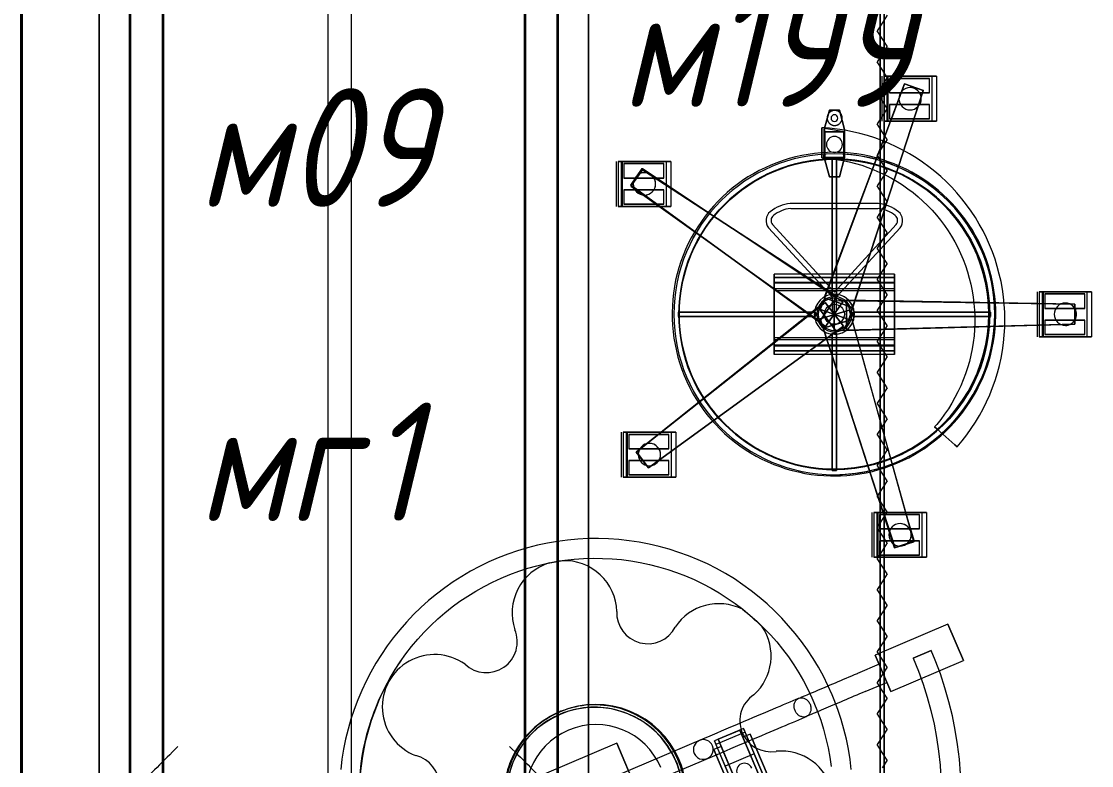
# Model space of a CAD drawing. Header units: millimetres. Extents: x -32954 to 151739, y -65671 to 56243.
# Drawn here: x -12325 to -10969, y -49902 to -48959 of the extents above; entities that cross this region are included whole.
import ezdxf

# ---------------------------------------------------------------- set-up
doc = ezdxf.new("R2010")
doc.units = ezdxf.units.MM
for name, color, linetype, lineweight in [('I-FURN', 7, 'Continuous', 9), ('I-FURN-IDEN', 7, 'Continuous', 9), ('M-EQPM', 7, 'Continuous', 9), ('M-EQPM-IDEN', 7, 'Continuous', 9), ('Стены разрез', 7, 'Continuous', 40)]:
    doc.layers.add(name, color=color, linetype=linetype, lineweight=lineweight)
doc.styles.add('GOST Common_I', font='GOST_Common Italic.ttf', dxfattribs={"width": 0.9, "height": 150})

# ---------------------------------------------------------------- blocks, each defined once
blk = doc.blocks.new('213_Светильник медицинский передвижной - Светильник медицинский передвижной Mindray-8000991-О_ТХ_01')
at = {"layer": 'M-EQPM'}
for p, q in [((-200.4, 45.4), (-200.4, 95.4)), ((-195.4, -4.6), (-195.4, 95.4)), ((-195.4, 95.4), (-195.4, -4.6)), ((-205.4, 5.4), (-205.4, 85.4)), ((-205.4, 85.4), (-205.4, 5.4)), ((-200.4, 90.4), (-200.4, 45.4)), ((-195.4, 5.4), (-195.4, 85.4)), ((-195.4, 85.4), (-195.4, 5.4)), ((-165.4, -4.6), (-165.4, 94.1)), ((-165.4, 94.1), (-165.4, -4.6)), ((-165.4, 5.4), (-165.4, 85.4)), ((-165.4, 85.4), (-165.4, 5.4)), ((-155.4, 5.4), (-155.4, 85.4)), ((-155.4, 85.4), (-155.4, 5.4)), ((-200.4, 30.4), (-200.4, 60.4)), ((-200.4, 60.4), (-200.4, 30.4)), ((-200.4, 45.4), (-200.4, 0.4)), ((-200.4, -4.6), (-200.4, 45.4)), ((-160.4, 45.4), (-160.4, -4.6)), ((-160.4, 0.4), (-160.4, 45.4)), ((-45.4, -50), (-45.4, 50)), ((-45.4, 50), (-45.4, -50)), ((-200.4, 30.4), (-160.4, 30.4)), ((-390.4, 25), (-490.4, 25)), ((-490.4, -25), (-490.4, 25)), ((-490.4, 25), (-490.4, -25)), ((-390.4, -25), (-390.4, 25)), ((-390.4, 25), (-390.4, -25)), ((-360.4, 12.5), (-390.4, 12.5)), ((-390.4, 0), (-390.4, 0)), ((-390.4, 0), (-390.4, 0)), ((-205.4, 5.4), (-195.4, 5.4)), ((-200.4, 0.4), (-200.4, -4.6)), ((-200.4, 0.4), (-160.4, 0.4)), ((-165.4, 5.4), (-155.4, 5.4)), ((-160.4, -4.6), (-160.4, 0.4)), ((4.6, 12.5), (-150.4, 12.5)), ((-457.9, -2.6), (-432.9, -2.5)), ((-432.9, -2.5), (-457.9, -2.6)), ((-390.4, -12.5), (-360.4, -12.5)), ((-200.4, -4.6), (-160.4, -4.6)), ((-200.4, -4.6), (-160.4, -4.6)), ((-195.4, -4.6), (-165.4, -4.6)), ((-165.4, -4.6), (-195.4, -4.6)), ((-150.4, -12.5), (4.6, -12.5)), ((-490.4, -25), (-390.4, -25)), ((-45.4, -50), (54.6, -50))]:
    blk.add_line(p, q, dxfattribs=at)
at = {"layer": 'M-EQPM', "flags": 128}
for points in [[(-431, 155.5), (-436.9, 137.9), (-442, 120.1), (-446.5, 102.2), (-450.2, 84.1), (-453.2, 65.8), (-455.5, 47.5), (-457, 29), (-457.8, 10.5), (-457.9, -2.6)], [(-432.9, -2.5), (-432.7, 15), (-431.7, 32.5), (-430.1, 49.9), (-427.7, 67.3), (-424.7, 84.5), (-421, 101.6), (-416.6, 118.5), (-411.5, 135.3), (-405.7, 151.8)], [(-305.8, 96.5), (-309.4, 84.1), (-312.5, 71.4), (-315.1, 58.7), (-317.2, 45.9), (-318.7, 33), (-319.8, 20), (-320.3, 7), (-320.4, 0)], [(-295.4, 0), (-295.2, 12), (-294.5, 24), (-293.3, 35.9), (-291.6, 47.8), (-289.4, 59.6), (-286.8, 71.3), (-283.7, 82.9)], [(-108.1, 10.4), (-108.5, 5.8), (-108.6, 1.2), (-108.6, -3.4), (-108.3, -8), (-107.9, -12.5), (-107.3, -17.1), (-106.6, -21.6), (-105.6, -26.1), (-104.5, -30.6), (-103.2, -35), (-101.7, -39.3), (-100, -43.6), (-98.2, -47.9), (-96.2, -52), (-94, -56.1), (-91.7, -60), (-89.2, -63.9), (-86.6, -67.7), (-83.8, -71.3), (-80.9, -74.9), (-77.8, -78.3), (-74.6, -81.6), (-71.3, -84.8), (-67.8, -87.8), (-64.3, -90.7), (-60.6, -93.5), (-56.8, -96.1), (-52.9, -98.5), (-48.9, -100.8), (-44.8, -103), (-40.7, -104.9), (-36.4, -106.7), (-32.1, -108.4), (-27.8, -109.8), (-23.4, -111.1), (-18.9, -112.2), (-14.4, -113.1), (-9.8, -113.8), (-5.3, -114.4), (-0.7, -114.8), (3.9, -115), (6.4, -115)], [(6.4, -115), (11, -114.9), (15.6, -114.6), (20.1, -114.2), (24.7, -113.5), (29.2, -112.7), (33.7, -111.7), (38.2, -110.5), (42.6, -109.2), (46.9, -107.6), (51.2, -105.9), (55.4, -104), (59.5, -102), (63.5, -99.8), (67.5, -97.4), (71.3, -94.9), (75.1, -92.2), (78.7, -89.4), (82.2, -86.5), (85.6, -83.4), (88.9, -80.1), (92, -76.8)], [(-360.4, 12.5), (-356.6, 12.5), (-352.8, 12.5), (-348.9, 12.5), (-345.1, 12.5), (-341.4, 12.5), (-337.6, 12.5), (-333.9, 12.5), (-330.2, 12.5), (-326.6, 12.5), (-323, 12.5), (-319.5, 12.5), (-316.1, 12.5), (-312.7, 12.5), (-309.4, 12.5), (-306.2, 12.5), (-303.1, 12.5), (-300.1, 12.5), (-297.1, 12.5), (-294.3, 12.5), (-291.6, 12.5), (-288.9, 12.5), (-286.4, 12.5), (-284, 12.5), (-281.8, 12.5), (-279.6, 12.5), (-279.6, 12.5)], [(-320.4, 0), (-320.2, -13), (-319.4, -26), (-318.1, -38.9), (-316.3, -51.8), (-313.9, -64.6), (-311.1, -77.3), (-307.8, -89.8), (-303.9, -102.2), (-299.6, -114.5), (-294.8, -126.6), (-289.5, -138.4), (-283.7, -150.1), (-277.5, -161.5), (-270.8, -172.6), (-263.7, -183.5), (-256.1, -194.1), (-248.1, -204.4), (-239.8, -214.3), (-231, -223.9), (-221.9, -233.1), (-212.3, -242), (-202.5, -250.5), (-192.3, -258.6), (-181.8, -266.2), (-171, -273.5), (-159.9, -280.3), (-148.6, -286.6), (-137, -292.5), (-125.2, -298), (-113.2, -302.9), (-101, -307.4), (-88.6, -311.4), (-76.1, -314.8), (-63.4, -317.8), (-50.7, -320.3), (-37.8, -322.2), (-24.9, -323.7), (-11.9, -324.6), (1.1, -325), (14.1, -324.9), (27.1, -324.2), (40, -323.1), (52.9, -321.4), (65.7, -319.2), (78.4, -316.5), (91, -313.3), (103.5, -309.6), (115.8, -305.4), (127.9, -300.7), (139.8, -295.5), (151.5, -289.9), (163, -283.8), (174.2, -277.2), (185.2, -270.2), (195.8, -262.8), (206.2, -254.9), (216.2, -246.6), (225.9, -238), (235.3, -228.9), (244.2, -219.5), (252.8, -209.8), (261, -199.7), (268.8, -189.3), (276.1, -178.5), (283.1, -167.5), (289.5, -156.3)], [(264.9, -149.1), (258.8, -159.4), (252.2, -169.4), (245.2, -179.2), (237.8, -188.6), (230.1, -197.8), (222, -206.7), (213.6, -215.2), (204.8, -223.4), (195.7, -231.2), (186.3, -238.7), (176.6, -245.8), (166.7, -252.4), (156.4, -258.7), (146, -264.6), (135.3, -270), (124.4, -275), (113.3, -279.6), (102, -283.7), (90.6, -287.4), (79, -290.6), (67.3, -293.4), (55.6, -295.6), (43.7, -297.4), (31.8, -298.8), (19.8, -299.6), (7.8, -300), (-4.2, -299.9), (-16.2, -299.3), (-28.1, -298.2), (-40, -296.7), (-51.8, -294.6), (-63.6, -292.2), (-75.2, -289.2), (-86.7, -285.8), (-98.1, -281.9), (-109.3, -277.6), (-120.3, -272.8), (-131.1, -267.6), (-141.7, -261.9), (-152, -255.9), (-162.1, -249.4), (-172, -242.5), (-181.5, -235.3), (-190.8, -227.7), (-199.7, -219.7), (-208.4, -211.3), (-216.6, -202.6), (-224.6, -193.6), (-232.1, -184.3), (-239.3, -174.7), (-246.1, -164.8), (-252.5, -154.7), (-258.5, -144.2), (-264, -133.6), (-269.2, -122.8), (-273.8, -111.7), (-278.1, -100.5), (-281.9, -89.1), (-285.2, -77.6), (-288.1, -65.9), (-290.5, -54.2), (-292.4, -42.3), (-293.9, -30.4), (-294.9, -18.5), (-295.4, -6.5), (-295.4, 0)], [(-150.4, 12.5), (-156.8, 12.5), (-163.2, 12.5), (-169.5, 12.5), (-175.9, 12.5), (-182.1, 12.5), (-188.4, 12.5), (-194.6, 12.5), (-200.7, 12.5), (-206.7, 12.5), (-212.6, 12.5), (-218.4, 12.5), (-224.2, 12.5), (-229.8, 12.5), (-235.3, 12.5), (-240.6, 12.5), (-245.8, 12.5), (-250.8, 12.5), (-255.7, 12.5), (-260.4, 12.5), (-265, 12.5), (-269.3, 12.5), (-273.5, 12.5), (-277.5, 12.5), (-279.6, 12.5)], [(-279.6, -12.5), (-281.8, -12.5), (-284, -12.5), (-286.4, -12.5), (-288.9, -12.5), (-291.5, -12.5), (-294.3, -12.5), (-297.1, -12.5), (-300, -12.5), (-303.1, -12.5), (-306.2, -12.5), (-309.4, -12.5), (-312.7, -12.5), (-316, -12.5), (-319.5, -12.5), (-323, -12.5), (-326.6, -12.5), (-330.2, -12.5), (-333.8, -12.5), (-337.6, -12.5), (-341.3, -12.5), (-345.1, -12.5), (-348.9, -12.5), (-352.7, -12.5), (-356.5, -12.5), (-360.4, -12.5), (-360.4, -12.5)], [(-279.6, -12.5), (-275.8, -12.5), (-271.7, -12.5), (-267.5, -12.5), (-263, -12.5), (-258.4, -12.5), (-253.6, -12.5), (-248.6, -12.5), (-243.5, -12.5), (-238.3, -12.5), (-232.9, -12.5), (-227.3, -12.5), (-221.7, -12.5), (-215.9, -12.5), (-210, -12.5), (-204.1, -12.5), (-198, -12.5), (-191.9, -12.5), (-185.7, -12.5), (-179.4, -12.5), (-173.1, -12.5), (-166.8, -12.5), (-160.4, -12.5), (-154, -12.5), (-150.4, -12.5)]]:
    blk.add_lwpolyline(points, dxfattribs=at)
at = {"layer": 'M-EQPM'}
for centre, radius, start, end in [((-207.4, 101.4), 66.3, 169.1438, 252.7714), ((-207.4, 101.4), 66.3, 169.1438, 252.7714), ((5.1, 0), 115, 0, 180), ((5.1, 0), 115, 0, 180), ((6.4, 0), 115, 90, 270), ((6.4, 0), 115, 360, 180), ((6.4, 0), 115, 0, 180), ((6.4, 0), 111.8, 90, 180), ((6.4, 0), 115, 270, 90), ((-180.4, 45.5), 10, 180, 360), ((-180.4, 45.5), 10, 180, 360), ((-236.1, -0.1), 39.3, 280.2124, 76.7351), ((-236.1, -0.1), 39.3, 280.2124, 76.7351), ((-143.1, 0), 12.5, 0, 180), ((-143.1, 0), 12.5, 0, 180), ((-143.1, 0), 12.5, 180, 360), ((5.1, 0), 115, 180, 0), ((5.1, 0), 115, 180, 360), ((6.4, 0), 115, 180, 360), ((4.6, 0), 89.3, 180, 360), ((6.4, 0), 111.8, 270, 360), ((5.1, 0), 300, 302.2089, 360), ((3.2, 0), 301, 302.5098, 360), ((5.1, 0), 300, 302.2089, 360), ((3.2, 0), 301, 302.5098, 360), ((-143.1, 0), 12.5, 180, 360), ((6.4, 0), 115, 180, 360), ((6.4, 0), 111.8, 180, 270), ((-207.4, -101.4), 66.3, 109.0918, 190.8562), ((-207.4, -101.4), 66.3, 109.0918, 190.8562), ((218.7, -103.9), 39.3, 77.573, 233.2613), ((218.7, -103.9), 39.3, 77.573, 233.2613), ((5.1, 0), 300, 202.3015, 208.7042), ((5.1, 0), 300, 202.3015, 208.7042), ((149, -182.7), 66.3, 211.4758, 45.6842), ((149, -182.7), 66.3, 211.4758, 45.6842), ((-207.4, -101.4), 66.3, 220.1494, 303.4029), ((-207.4, -101.4), 66.3, 220.1494, 303.4029), ((-146, -187), 39.3, 334.7049, 129.4021), ((-146, -187), 39.3, 334.7049, 129.4021), ((56.6, -233.2), 39.3, 23.8987, 179.6031), ((56.6, -233.2), 39.3, 23.8987, 179.6031), ((-48.8, -227.9), 66.3, 158.6686, 249.3593), ((-48.8, -227.9), 66.3, 158.6686, 249.3593), ((-48.8, -227.9), 66.3, 264.0293, 355.6162), ((-48.8, -227.9), 66.3, 264.0293, 355.6162), ((5.1, 0), 300, 255.0785, 258.3101), ((5.1, 0), 300, 255.0785, 258.3101)]:
    blk.add_arc(centre, radius, start, end, dxfattribs=at)
for points in [[(6.4, 112), (-5.3, 112), (-28.8, 108.3), (-60.5, 92.1), (-85.7, 66.9), (-101.9, 35.2), (-105.6, 11.7), (-105.6, 0)], [(-290, 0), (-290, 1.5), (-289.5, 4.4), (-287.7, 8.2), (-284.9, 11), (-281.4, 12.6), (-277.8, 12.6), (-274.4, 11), (-271.6, 8.2), (-269.7, 4.4), (-269.3, 1.5), (-269.3, 0)], [(-269.3, 0), (-269.3, -1.5), (-269.7, -4.4), (-271.6, -8.2), (-274.4, -11), (-277.8, -12.6), (-281.4, -12.6), (-284.9, -11), (-287.7, -8.2), (-289.5, -4.4), (-290, -1.5), (-290, 0)], [(-105.6, 0), (-105.6, -11.7), (-101.9, -35.2), (-85.7, -66.9), (-60.5, -92.1), (-28.8, -108.3), (-5.3, -112), (6.4, -112)], [(6.4, -112), (18.1, -112), (41.6, -108.3), (73.3, -92.1), (98.5, -66.9), (114.7, -35.2), (118.4, -11.7), (118.4, 0)]]:
    blk.add_open_spline(points, degree=3, dxfattribs=at)
blk = doc.blocks.new('М09_Кушетка_медицинская_смотровая - М09_Кушетка_медицинская_смотровая Мед-8000975-О_ТХ_01')
at = {"layer": 'I-FURN'}
for p, q in [((0, 310), (-1310, 310)), ((-1310, 310), (0, 310)), ((525, 271.7), (-1245, 271.7)), ((-1216.8, 271.7), (496.8, 271.7)), ((-1150, 270), (430, 270)), ((-1150, 270), (430, 270)), ((-1245, 228.5), (525, 228.5)), ((-1242.8, 228.5), (522.8, 228.5)), ((-1150, 230), (430, 230)), ((-1150, 230), (430, 230)), ((430, 10), (-1150, 10)), ((-1150, -20), (430, -20)), ((525, -228.5), (-1245, -228.5)), ((-1244.6, -230), (430, -230)), ((-1242.8, -228.5), (522.8, -228.5)), ((-1242.8, -230), (430, -230)), ((-1150, -270), (430, -270)), ((-1150, -270), (430, -270)), ((-1150, -271.7), (525, -271.7)), ((-1150, -271.7), (496.8, -271.7)), ((-1310, -310), (0, -310)), ((0, -310), (-1310, -310))]:
    blk.add_line(p, q, dxfattribs=at)
for points in [[(-100, 210), (-90.5, 219.5), (-72.8, 237.2), (-50.3, 259.7), (-32, 278), (-17.7, 292.3), (-7.5, 302.5), (-1.4, 308.6), (0, 310), (0, 310)], [(-100, -210), (-90.5, -219.5), (-72.8, -237.2), (-50.3, -259.7), (-32, -278), (-17.7, -292.3), (-7.5, -302.5), (-1.4, -308.6), (0, -310), (0, -310)]]:
    blk.add_open_spline(points, degree=3, dxfattribs=at)
blk = doc.blocks.new('М30-М102-М199_Стул пневматический - М199_Стул медицинский-8904325-О_ТХ_01')
at = {"layer": 'I-FURN'}
for p, q in [((-28.4, 259.3), (-28.4, 325.9)), ((-28.4, 325.9), (-28.4, 320.4)), ((-28.4, 325.9), (28.4, 325.9)), ((28.4, 320.4), (28.4, 325.9)), ((28.4, 325.9), (28.4, 259.3)), ((-28.4, 320.4), (-28.4, 264.3)), ((28.4, 320.4), (-28.4, 320.4)), ((-7.5, 317.3), (-25.7, 317.3)), ((-25.7, 266.5), (-25.7, 317.3)), ((-25.7, 317.3), (-25.7, 266.5)), ((-7.5, 266.5), (-7.5, 317.3)), ((-7.5, 317.3), (-7.5, 266.5)), ((25.7, 317.3), (7.5, 317.3)), ((7.5, 266.5), (7.5, 317.3)), ((7.5, 317.3), (7.5, 266.5)), ((25.7, 266.5), (25.7, 317.3)), ((25.7, 317.3), (25.7, 266.5)), ((28.4, 264.3), (28.4, 320.4)), ((-12.8, 304.8), (-17.7, 15.6)), ((-12.8, 304.8), (-17.7, 15.6)), ((-17.6, -0.3), (-12.9, 304.5)), ((-17.6, -0.3), (-12.9, 304.5)), ((-12.9, 304.5), (-13.6, 256.9)), ((12.5, 304.5), (-12.9, 304.5)), ((12.5, 304.5), (-12.9, 304.5)), ((-12.9, 304.5), (12.5, 304.5)), ((-12.8, 304.8), (12.6, 304.8)), ((12.6, 304.8), (-12.8, 304.8)), ((13.8, 256.9), (12.5, 304.5)), ((20.5, -0.2), (12.5, 304.5)), ((12.5, 304.5), (20.5, -0.2)), ((12.6, 304.8), (20.4, 15.6)), ((20.4, 15.6), (12.6, 304.8)), ((-28.4, 264.3), (-28.4, 259.3)), ((-28.4, 264.3), (28.4, 264.3)), ((-28.4, 263.2), (28.4, 263.2)), ((-28.4, 259.3), (28.4, 259.3)), ((-25.7, 266.5), (-7.5, 266.5)), ((7.5, 266.5), (25.7, 266.5)), ((28.4, 259.3), (28.4, 264.3)), ((-28.4, 256.8), (28.4, 256.8)), ((-2.7, 197.6), (-2.7, 23.8)), ((-2.7, 23.8), (-2.7, 197.6)), ((-2.7, 197.6), (2.7, 197.6)), ((2.7, 197.6), (-2.7, 197.6)), ((2.7, 197.6), (2.7, 23.8)), ((2.7, 23.8), (2.7, 197.6)), ((165.3, 152.8), (145.1, 129.7)), ((145.1, 129.7), (165.3, 152.8)), ((167.8, 155.6), (165.3, 152.8)), ((165.3, 152.8), (167.8, 155.6)), ((-301.5, 62.7), (-301.5, 129.3)), ((-301.5, 129.3), (-301.5, 123.8)), ((-301.5, 129.3), (-244.6, 129.3)), ((-301.5, 123.8), (-301.5, 67.7)), ((-244.6, 123.8), (-301.5, 123.8)), ((-244.6, 123.8), (-244.6, 129.3)), ((-244.6, 129.3), (-244.6, 62.7)), ((-244.6, 67.7), (-244.6, 123.8)), ((145.1, 129.7), (142.7, 126.9)), ((142.7, 126.9), (145.1, 129.7)), ((-280.5, 120.7), (-298.7, 120.7)), ((-298.7, 69.9), (-298.7, 120.7)), ((-298.7, 120.7), (-298.7, 69.9)), ((-291.9, 88.8), (-283.6, 112.8)), ((-283.6, 112.8), (-291.9, 88.8)), ((-283.5, 112.7), (-291.9, 88.8)), ((-283.5, 112.7), (-291.9, 88.8)), ((-291.9, 88.8), (-283.5, 112.7)), ((-8.4, 23.2), (-283.6, 112.8)), ((-8.4, 23.2), (-283.6, 112.8)), ((-244.6, 100.1), (-283.5, 112.7)), ((6.5, 18.5), (-283.5, 112.7)), ((-283.5, 112.7), (6.5, 18.5)), ((-280.5, 69.9), (-280.5, 120.7)), ((-280.5, 120.7), (-280.5, 69.9)), ((-247.4, 120.7), (-265.6, 120.7)), ((-265.6, 69.9), (-265.6, 120.7)), ((-265.6, 120.7), (-265.6, 69.9)), ((-247.4, 69.9), (-247.4, 120.7)), ((-247.4, 120.7), (-247.4, 69.9)), ((251, 50), (251, 116.6)), ((251, 116.6), (251, 111.1)), ((251, 116.6), (307.8, 116.6)), ((251, 111.1), (251, 55)), ((307.8, 111.1), (251, 111.1)), ((307.8, 111.1), (307.8, 116.6)), ((307.8, 116.6), (307.8, 50)), ((307.8, 55), (307.8, 111.1)), ((-5.2, 18.6), (288.4, 100.6)), ((-5.2, 18.6), (288.4, 100.6)), ((288.2, 100.7), (6.7, 22.5)), ((288.2, 100.7), (6.7, 22.5)), ((251, 90.1), (287.5, 101.1)), ((271.9, 107.9), (253.7, 107.9)), ((253.7, 57.1), (253.7, 107.9)), ((253.7, 107.9), (253.7, 57.1)), ((271.9, 57.1), (271.9, 107.9)), ((271.9, 107.9), (271.9, 57.1)), ((305.1, 107.9), (286.9, 107.9)), ((286.9, 57.1), (286.9, 107.9)), ((286.9, 107.9), (286.9, 57.1)), ((287.5, 101.1), (295.3, 76.9)), ((288.2, 100.7), (295.4, 76.4)), ((295.4, 76.4), (288.2, 100.7)), ((295.7, 76.3), (288.4, 100.6)), ((288.4, 100.6), (295.7, 76.3)), ((305.1, 57.1), (305.1, 107.9)), ((305.1, 107.9), (305.1, 57.1)), ((-291.9, 88.8), (-244.3, 71.1)), ((-20.8, -12.8), (-291.9, 88.8)), ((-291.9, 88.8), (-20.8, -12.8)), ((-6.1, -17.4), (-291.9, 88.8)), ((-6.1, -17.4), (-291.9, 88.8)), ((-22, 2.9), (-109.6, 83.3)), ((-298.7, 69.9), (-280.5, 69.9)), ((-265.6, 69.9), (-247.4, 69.9)), ((-113.8, 78.5), (-28.2, 0)), ((-46.4, 76.2), (-50.8, 76.2)), ((-50.8, 76.2), (-39.3, 76.2)), ((-50.8, 76.2), (-50.8, -76.2)), ((-50.8, 76.2), (-50.8, -76.2)), ((-46.4, 76.2), (-46.4, -76.2)), ((-32.3, 76.2), (-46.4, 76.2)), ((-46.4, -76.2), (-46.4, 76.2)), ((-40.1, 76.2), (-40.1, -76.2)), ((-39.3, 76.2), (-29.8, 76.2)), ((-39.3, 76.2), (-39.3, -76.2)), ((0, 76.2), (-32.3, 76.2)), ((-32.3, 76.2), (-32.3, -76.2)), ((-29.8, 76.2), (0, 76.2)), ((-29.8, 76.2), (-29.8, -76.2)), ((0, 76.2), (29.8, 76.2)), ((32.3, 76.2), (0, 76.2)), ((5.8, -17.9), (295.7, 76.3)), ((295.7, 76.3), (5.8, -17.9)), ((295.4, 76.4), (17.6, -14)), ((17.6, -14), (295.4, 76.4)), ((29.8, 76.2), (39.3, 76.2)), ((29.8, 76.2), (29.8, -76.2)), ((46.4, 76.2), (32.3, 76.2)), ((32.3, 76.2), (32.3, -76.2)), ((39.3, 76.2), (50.8, 76.2)), ((39.3, 76.2), (39.3, -76.2)), ((40.1, -76.2), (40.1, 76.2)), ((46.4, -76.2), (46.4, 76.2)), ((50.8, 76.2), (46.4, 76.2)), ((46.4, 76.2), (46.4, -76.2)), ((50.8, 76.2), (50.8, -76.2)), ((50.8, 76.2), (50.8, -76.2)), ((295.3, 76.9), (251, 62.5)), ((-301.5, 67.7), (-301.5, 62.7)), ((-301.5, 67.7), (-244.6, 67.7)), ((-301.5, 66.6), (-244.6, 66.6)), ((-301.5, 62.7), (-244.6, 62.7)), ((-301.5, 60.2), (-244.6, 60.2)), ((-244.6, 62.7), (-244.6, 67.7)), ((-140.4, 55.7), (-140.4, 0)), ((-134.1, 0), (-134.1, 55.3)), ((251, 55), (251, 50)), ((251, 55), (307.8, 55)), ((253.7, 57.1), (271.9, 57.1)), ((286.9, 57.1), (305.1, 57.1)), ((307.8, 50), (307.8, 55)), ((251, 53.9), (307.8, 53.9)), ((251, 50), (307.8, 50)), ((251, 47.5), (307.8, 47.5)), ((-8.4, 23.2), (-20.8, -12.8)), ((-20.8, -12.8), (-8.4, 23.2)), ((20.4, 15.6), (-17.7, 15.6)), ((-17.7, 15.6), (20.4, 15.6)), ((-6.1, -17.4), (6.5, 18.5)), ((6.5, 18.5), (-6.1, -17.4)), ((-5.2, 18.6), (5.8, -17.9)), ((5.8, -17.9), (-5.2, 18.6)), ((2.7, 23.8), (-2.7, 23.8)), ((2.7, 23.8), (-2.7, 23.8)), ((17.6, -14), (6.7, 22.5)), ((6.7, 22.5), (17.6, -14)), ((-233.9, 12.9), (-258.5, 6.4)), ((-258.5, 6.4), (-233.9, 12.9)), ((-258.5, 6.4), (-258.5, 0)), ((-258.5, 0), (-258.5, 6.4)), ((-258.5, 0), (-258.5, -6.3)), ((-258.5, -6.3), (-258.5, 0)), ((-235.6, -12.5), (-231.6, 12.6)), ((-198.8, 12.9), (-233.9, 12.9)), ((-233.9, 12.9), (-198.8, 12.9)), ((-198.4, 12), (-231.1, 12)), ((-231.1, 12), (-231.1, -12.2)), ((-231.1, -12.2), (-231.1, 12)), ((-231.1, 12), (-198.4, 12)), ((-174.3, 6.4), (-198.8, 12.9)), ((-198.8, 12.9), (-174.3, 6.4)), ((-198.4, -12.2), (-198.4, 12)), ((-198.4, 12), (-198.4, -12.2)), ((-194.8, 11.9), (-197.8, -12.7)), ((-197.7, 2.9), (-23.9, 2.9)), ((-23.9, 2.9), (-197.7, 2.9)), ((-197.7, -2.6), (-197.7, 2.9)), ((-197.7, 2.9), (-197.7, -2.6)), ((-184.5, -243.2), (-15.8, 10.7)), ((-184.5, -243.2), (-15.8, 10.7)), ((-183.1, -243.2), (-22.7, 3.2)), ((-22.7, 3.2), (-183.1, -243.2)), ((-174.3, 0), (-174.3, 6.4)), ((-174.3, 6.4), (-174.3, 0)), ((-174.3, -6.3), (-174.3, 0)), ((-174.3, 0), (-174.3, -6.3)), ((-140.4, 0), (-140.4, -55.7)), ((-134.1, -55.3), (-134.1, 0)), ((-23.9, 2.9), (-23.9, -2.6)), ((-23.9, 2.9), (-23.9, -2.6)), ((-22.7, 3.2), (8.7, -18.4)), ((8.7, -18.4), (-22.7, 3.2)), ((-3.7, 2.9), (-22, 2.9)), ((15.6, -11), (-15.8, 10.7)), ((-15.8, 10.7), (15.6, -11)), ((15.2, 11.4), (-15.1, -11.8)), ((-15.1, -11.8), (15.2, 11.4)), ((-9, -20.4), (21.4, 2.5)), ((21.4, 2.5), (-9, -20.4)), ((-3.7, -2.9), (-3.7, 2.9)), ((194.4, -235.3), (15.2, 11.4)), ((15.2, 11.4), (194.4, -235.3)), ((194.4, -235.3), (21.4, 2.5)), ((194.4, -235.3), (21.4, 2.5)), ((197.7, 2.9), (23.9, 2.9)), ((23.9, 2.9), (197.7, 2.9)), ((23.9, -2.6), (23.9, 2.9)), ((23.9, -2.6), (23.9, 2.9)), ((197.7, -2.6), (197.7, 2.9)), ((197.7, 2.9), (197.7, -2.6)), ((-258.5, -6.3), (-233.9, -12.9)), ((-233.9, -12.9), (-258.5, -6.3)), ((-236.1, -12.3), (-236.1, -15.8)), ((-233.9, -12.9), (-198.8, -12.9)), ((-198.8, -12.9), (-233.9, -12.9)), ((-231.1, -12.2), (-198.4, -12.2)), ((-198.4, -12.2), (-231.1, -12.2)), ((-198.8, -12.9), (-174.3, -6.3)), ((-174.3, -6.3), (-198.8, -12.9)), ((-197.7, -2.6), (-23.9, -2.6)), ((-23.9, -2.6), (-197.7, -2.6)), ((-163.6, -257.7), (15.6, -11)), ((15.6, -11), (-163.6, -257.7)), ((-28.2, 0), (-113.8, -78.5)), ((-109.6, -83.3), (-21.9, -2.9)), ((-21.9, -2.9), (-3.7, -2.9)), ((-17.6, -0.3), (20.5, -0.2)), ((20.5, -0.2), (-17.6, -0.3)), ((174.3, -250.7), (-15.1, -11.8)), ((174.3, -250.7), (-15.1, -11.8)), ((197.7, -2.6), (23.9, -2.6)), ((23.9, -2.6), (197.7, -2.6)), ((-236.1, -15.8), (-232.4, -15.8)), ((-232.4, -15.8), (-236.1, -15.8)), ((-232.4, -15.8), (-201.7, -15.8)), ((-201.7, -15.8), (-232.4, -15.8)), ((-201.7, -15.8), (-198, -15.8)), ((-198, -15.8), (-201.7, -15.8)), ((-198, -15.8), (-198, -13.6)), ((-162.2, -257.6), (8.7, -18.4)), ((-162.2, -257.6), (8.7, -18.4)), ((174.2, -250.6), (-9, -20.4)), ((-9, -20.4), (174.2, -250.6)), ((-2.7, -197.6), (-2.7, -23.8)), ((-2.7, -23.8), (-2.7, -197.6)), ((-2.7, -23.8), (2.7, -23.8)), ((-2.7, -23.8), (2.7, -23.8)), ((2.7, -197.6), (2.7, -23.8)), ((2.7, -23.8), (2.7, -197.6)), ((-39.3, -76.2), (-50.8, -76.2)), ((-50.8, -76.2), (-46.4, -76.2)), ((-46.4, -76.2), (-32.3, -76.2)), ((-29.8, -76.2), (-39.3, -76.2)), ((-32.3, -76.2), (0, -76.2)), ((0, -76.2), (-29.8, -76.2)), ((0, -76.2), (32.3, -76.2)), ((29.8, -76.2), (0, -76.2)), ((39.3, -76.2), (29.8, -76.2)), ((32.3, -76.2), (46.4, -76.2)), ((50.8, -76.2), (39.3, -76.2)), ((46.4, -76.2), (50.8, -76.2)), ((-2.7, -197.6), (2.7, -197.6)), ((2.7, -197.6), (-2.7, -197.6)), ((149.4, -267.5), (149.4, -200.9)), ((149.4, -200.9), (149.4, -206.4)), ((149.4, -200.9), (206.2, -200.9)), ((169.5, -200.9), (194.4, -235.3)), ((206.2, -206.4), (206.2, -200.9)), ((206.2, -200.9), (206.2, -267.5)), ((-193.5, -273.8), (-193.5, -207.3)), ((-193.5, -207.3), (-193.5, -212.7)), ((-193.5, -207.3), (-136.7, -207.3)), ((-193.5, -212.7), (-193.5, -268.8)), ((-136.7, -212.7), (-193.5, -212.7)), ((-172.6, -215.9), (-190.8, -215.9)), ((-190.8, -266.7), (-190.8, -215.9)), ((-190.8, -215.9), (-190.8, -266.7)), ((-184.8, -243.6), (-160.8, -207.5)), ((-172.6, -266.7), (-172.6, -215.9)), ((-172.6, -215.9), (-172.6, -266.7)), ((-139.4, -215.9), (-157.6, -215.9)), ((-157.6, -266.7), (-157.6, -215.9)), ((-157.6, -215.9), (-157.6, -266.7)), ((-139.4, -266.7), (-139.4, -215.9)), ((-139.4, -215.9), (-139.4, -266.7)), ((-136.7, -212.7), (-136.7, -207.3)), ((-136.7, -207.3), (-136.7, -273.8)), ((-136.7, -268.8), (-136.7, -212.7)), ((149.4, -206.4), (149.4, -262.5)), ((206.2, -206.4), (149.4, -206.4)), ((170.3, -209.6), (152.1, -209.6)), ((152.1, -260.4), (152.1, -209.6)), ((152.1, -209.6), (152.1, -260.4)), ((170.3, -260.4), (170.3, -209.6)), ((170.3, -209.6), (170.3, -260.4)), ((203.5, -209.6), (185.3, -209.6)), ((185.3, -260.4), (185.3, -209.6)), ((185.3, -209.6), (185.3, -260.4)), ((203.5, -260.4), (203.5, -209.6)), ((203.5, -209.6), (203.5, -260.4)), ((206.2, -262.5), (206.2, -206.4)), ((-136.7, -220.6), (-163.6, -257.7)), ((174.5, -251.1), (149.7, -219.7)), ((-163.6, -257.7), (-184.8, -243.6)), ((-184.5, -243.2), (-163.6, -257.7)), ((-163.6, -257.7), (-184.5, -243.2)), ((-162.2, -257.6), (-183.1, -243.2)), ((-183.1, -243.2), (-162.2, -257.6)), ((194.4, -235.3), (174.2, -250.6)), ((174.2, -250.6), (194.4, -235.3)), ((174.3, -250.7), (194.4, -235.3)), ((194.4, -235.3), (174.3, -250.7)), ((194.4, -235.3), (174.5, -251.1)), ((-193.5, -268.8), (-193.5, -273.8)), ((-193.5, -268.8), (-136.7, -268.8)), ((-193.5, -270), (-136.7, -270)), ((-190.8, -266.7), (-172.6, -266.7)), ((-157.6, -266.7), (-139.4, -266.7)), ((-136.7, -273.8), (-136.7, -268.8)), ((149.4, -262.5), (149.4, -267.5)), ((149.4, -262.5), (206.2, -262.5)), ((149.4, -263.6), (206.2, -263.6)), ((149.4, -267.5), (206.2, -267.5)), ((149.4, -270), (206.2, -270)), ((152.1, -260.4), (170.3, -260.4)), ((185.3, -260.4), (203.5, -260.4)), ((206.2, -267.5), (206.2, -262.5)), ((-193.5, -273.8), (-136.7, -273.8)), ((-193.5, -276.3), (-136.7, -276.3))]:
    blk.add_line(p, q, dxfattribs=at)
at = {"layer": 'I-FURN', "flags": 128}
for points in [[(167.8, 155.6), (160.3, 161.9), (152.6, 167.9), (144.7, 173.5), (136.5, 178.9), (128.1, 183.9), (119.6, 188.6), (110.8, 192.9), (101.9, 196.8), (92.9, 200.4), (83.7, 203.7), (74.3, 206.6), (64.9, 209.1), (55.4, 211.2), (45.8, 212.9), (36.1, 214.3), (26.4, 215.2), (16.7, 215.8), (7, 216), (-2.8, 215.8), (-12.5, 215.2), (-22.2, 214.2), (-31.9, 212.8), (-41.5, 211.1), (-51, 208.9), (-60.4, 206.4), (-69.7, 203.5), (-78.9, 200.3), (-88, 196.6), (-96.9, 192.7), (-105.6, 188.3), (-114.1, 183.6), (-122.5, 178.6), (-130.7, 173.3), (-138.6, 167.6), (-146.3, 161.6), (-153.7, 155.3), (-160.9, 148.7), (-167.9, 141.9), (-174.5, 134.7), (-180.9, 127.3), (-186.9, 119.7), (-192.7, 111.8), (-198.1, 103.7), (-203.2, 95.4), (-207.9, 86.9), (-212.3, 78.2), (-216.4, 69.3), (-220.1, 60.3), (-223.5, 51.1), (-226.4, 41.8), (-229, 32.4), (-231.2, 22.9), (-233.1, 13.4), (-234.5, 3.7), (-235.6, -6), (-236.1, -12.3)], [(204.8, -0.5), (204.7, 7.7), (204.2, 15.9), (203.4, 24), (202.2, 32.2), (200.7, 40.2), (199, 48.2), (196.8, 56.2), (194.4, 64), (191.7, 71.7), (188.6, 79.3), (185.3, 86.8), (181.7, 94.2), (177.7, 101.4), (173.5, 108.4), (169, 115.3), (164.3, 121.9), (159.2, 128.4), (153.9, 134.7), (148.4, 140.7), (142.7, 146.6), (136.7, 152.2), (130.4, 157.5), (124, 162.6), (117.4, 167.4), (110.6, 172), (103.6, 176.3), (96.4, 180.3), (89.1, 184), (81.7, 187.5), (74.1, 190.6), (66.4, 193.4), (58.6, 195.9), (50.7, 198.1), (42.7, 200), (34.7, 201.5), (26.6, 202.8), (18.4, 203.7), (10.2, 204.2), (2, 204.5), (-6.2, 204.4), (-14.4, 204), (-22.5, 203.3), (-30.6, 202.2), (-38.7, 200.9), (-46.8, 199.1), (-54.7, 197.1), (-62.6, 194.8), (-70.3, 192.1), (-78, 189.2), (-85.5, 185.9), (-92.9, 182.4), (-100.1, 178.5), (-107.2, 174.4), (-114.1, 169.9), (-120.8, 165.3), (-127.4, 160.3), (-133.7, 155.1), (-139.8, 149.6), (-145.7, 143.9), (-151.3, 138), (-156.8, 131.8), (-161.9, 125.5), (-166.8, 118.9), (-171.5, 112.1), (-175.8, 105.2), (-179.9, 98.1), (-183.7, 90.8), (-187.2, 83.4), (-190.4, 75.8), (-193.3, 68.2), (-195.9, 60.4), (-198.2, 52.5), (-200.2, 44.6), (-201.8, 36.5), (-203.1, 28.4), (-204.1, 20.3), (-204.8, 12.1), (-205.1, 3.9), (-205.2, -0.5)], [(-198, -13.6), (-197.2, -5.4), (-196.2, 2.8), (-194.8, 10.9), (-193.1, 18.9), (-191, 26.9), (-188.7, 34.8), (-186, 42.6), (-183.1, 50.2), (-179.8, 57.8), (-176.2, 65.2), (-172.4, 72.5), (-168.2, 79.6), (-163.8, 86.5), (-159.1, 93.2), (-154.1, 99.8), (-148.8, 106.1), (-143.4, 112.3), (-137.6, 118.2), (-131.7, 123.9), (-125.5, 129.3), (-119.1, 134.5), (-112.5, 139.4), (-105.7, 144.1), (-98.8, 148.4), (-91.7, 152.5), (-84.4, 156.3), (-76.9, 159.9), (-69.4, 163.1), (-61.7, 166), (-53.9, 168.6), (-45.9, 170.9), (-38, 172.8), (-29.9, 174.5), (-21.8, 175.8), (-13.6, 176.8), (-5.4, 177.5), (2.8, 177.8), (11, 177.8), (19.3, 177.5), (27.5, 176.9), (35.6, 175.9), (43.7, 174.6), (51.8, 173), (59.8, 171), (67.7, 168.8), (75.5, 166.2), (83.2, 163.3), (90.8, 160.1), (98.3, 156.6), (105.6, 152.8), (112.7, 148.7), (119.7, 144.4), (126.5, 139.7), (133.1, 134.8), (139.5, 129.7), (142.7, 126.9)], [(-239.2, 0.4), (-239.2, 0.8), (-239.2, 1.2), (-239.3, 1.6), (-239.3, 1.9), (-239.4, 2.3), (-239.5, 2.7), (-239.6, 3.1), (-239.7, 3.4), (-239.8, 3.8), (-239.9, 4.1), (-240.1, 4.5), (-240.3, 4.8), (-240.4, 5.2), (-240.6, 5.5), (-240.8, 5.8), (-241.1, 6.1), (-241.3, 6.4), (-241.5, 6.7), (-241.8, 7), (-242.1, 7.3), (-242.4, 7.5), (-242.6, 7.8), (-242.9, 8), (-243.2, 8.2), (-243.6, 8.4), (-243.9, 8.6), (-244.2, 8.8), (-244.6, 9), (-244.9, 9.2), (-245.3, 9.3), (-245.6, 9.4), (-246, 9.5), (-246.3, 9.6), (-246.7, 9.7), (-247.1, 9.8), (-247.5, 9.9), (-247.8, 9.9), (-248.2, 9.9), (-248.6, 9.9), (-249, 9.9), (-249.4, 9.9), (-249.7, 9.9), (-250.1, 9.8), (-250.5, 9.8), (-250.9, 9.7), (-251.2, 9.6), (-251.6, 9.5), (-252, 9.4), (-252.3, 9.2), (-252.7, 9.1), (-253, 8.9), (-253.4, 8.7), (-253.7, 8.5), (-254, 8.3), (-254.3, 8.1), (-254.6, 7.9), (-254.9, 7.6), (-255.2, 7.4), (-255.5, 7.1), (-255.7, 6.9), (-256, 6.6), (-256.2, 6.3), (-256.5, 6), (-256.7, 5.7), (-256.9, 5.3), (-257.1, 5), (-257.2, 4.7), (-257.4, 4.3), (-257.6, 4), (-257.7, 3.6), (-257.8, 3.2), (-257.9, 2.9), (-258, 2.5), (-258.1, 2.1), (-258.1, 1.8), (-258.2, 1.4), (-258.2, 1), (-258.2, 0.6), (-258.2, 0.4)], [(-258.2, 0.4), (-258.2, 0), (-258.2, -0.3), (-258.2, -0.7), (-258.1, -1.1), (-258, -1.5), (-258, -1.8), (-257.9, -2.2), (-257.8, -2.6), (-257.6, -2.9), (-257.5, -3.3), (-257.3, -3.6), (-257.2, -4), (-257, -4.3), (-256.8, -4.6), (-256.6, -5), (-256.4, -5.3), (-256.1, -5.6), (-255.9, -5.9), (-255.6, -6.1), (-255.3, -6.4), (-255.1, -6.7), (-254.8, -6.9), (-254.5, -7.2), (-254.2, -7.4), (-253.9, -7.6), (-253.5, -7.8), (-253.2, -8), (-252.9, -8.2), (-252.5, -8.3), (-252.2, -8.5), (-251.8, -8.6), (-251.4, -8.7), (-251.1, -8.8), (-250.7, -8.9), (-250.3, -9), (-250, -9), (-249.6, -9.1), (-249.2, -9.1), (-248.8, -9.1), (-248.4, -9.1), (-248.1, -9.1), (-247.7, -9), (-247.3, -9), (-246.9, -8.9), (-246.5, -8.9), (-246.2, -8.8), (-245.8, -8.7), (-245.5, -8.5), (-245.1, -8.4), (-244.7, -8.2), (-244.4, -8.1), (-244.1, -7.9), (-243.7, -7.7), (-243.4, -7.5), (-243.1, -7.3), (-242.8, -7.1), (-242.5, -6.8), (-242.2, -6.6), (-242, -6.3), (-241.7, -6), (-241.4, -5.7), (-241.2, -5.4), (-241, -5.1), (-240.8, -4.8), (-240.5, -4.5), (-240.4, -4.2), (-240.2, -3.8), (-240, -3.5), (-239.9, -3.1), (-239.7, -2.8), (-239.6, -2.4), (-239.5, -2), (-239.4, -1.7), (-239.3, -1.3), (-239.3, -0.9), (-239.2, -0.5), (-239.2, -0.2), (-239.2, 0.2), (-239.2, 0.4)], [(-205.2, -0.5), (-205, -8.7), (-204.5, -16.9), (-203.7, -25), (-202.6, -33.2), (-201.1, -41.2), (-199.3, -49.2), (-197.2, -57.1), (-194.8, -65), (-192, -72.7), (-189, -80.3), (-185.7, -87.8), (-182, -95.2), (-178.1, -102.4), (-173.9, -109.4), (-169.4, -116.2), (-164.6, -122.9), (-159.6, -129.4), (-154.3, -135.7), (-148.8, -141.7), (-143, -147.6), (-137, -153.1), (-130.8, -158.5), (-124.4, -163.6), (-117.7, -168.4), (-110.9, -173), (-104, -177.3), (-96.8, -181.3), (-89.5, -185), (-82, -188.4), (-74.5, -191.6), (-66.8, -194.4), (-59, -196.9), (-51.1, -199.1), (-43.1, -201), (-35, -202.5), (-26.9, -203.7), (-18.8, -204.7), (-10.6, -205.2), (-2.4, -205.5), (5.8, -205.4), (14, -205), (22.2, -204.3), (30.3, -203.2), (38.4, -201.8), (46.4, -200.1), (54.3, -198.1), (62.2, -195.8), (70, -193.1), (77.6, -190.2), (85.1, -186.9), (92.5, -183.3), (99.8, -179.5), (106.8, -175.3), (113.7, -170.9), (120.5, -166.2), (127, -161.3), (133.3, -156.1), (139.4, -150.6), (145.3, -144.9), (151, -139), (156.4, -132.8), (161.6, -126.4), (166.5, -119.9), (171.1, -113.1), (175.5, -106.2), (179.6, -99.1), (183.4, -91.8), (186.9, -84.4), (190.1, -76.8), (193, -69.2), (195.6, -61.4), (197.9, -53.5), (199.8, -45.6), (201.5, -37.5), (202.8, -29.4), (203.8, -21.3), (204.4, -13.1), (204.8, -4.9), (204.8, -0.5)]]:
    blk.add_lwpolyline(points, dxfattribs=at)
at = {"layer": 'I-FURN'}
for radius in [196.9, 196.3, 12.7]:
    blk.add_circle((0, 0), radius, dxfattribs=at)
for centre, radius, start, end in [((0, 292.6), 14.2, 360, 180), ((0, 292.6), 14.2, 0, 180), ((0, 292.6), 14.2, 180, 360), ((0, 292.6), 14.2, 180, 0), ((0, 0), 203.2, 0, 180), ((0, 0), 203.2, 360, 180), ((0, 0), 196.8, 360, 180), ((0, 0), 196.8, 360, 180), ((-0.2, -0.5), 196.1, 360, 180), ((-273.1, 95.9), 14.2, 360, 180), ((-273.1, 95.9), 14.2, 0, 180), ((-273.1, 95.9), 14.2, 180, 360), ((-273.1, 95.9), 14.2, 180, 0), ((279.4, 83.2), 14.2, 360, 180), ((279.4, 83.2), 14.2, 0, 180), ((-118.7, 72.3), 14.3, 50.46, 141.54), ((279.4, 83.2), 14.2, 180, 360), ((279.4, 83.2), 14.2, 180, 0), ((-90.9, 50.2), 49.9, 141.54, 173.6126), ((-90.9, 50.2), 43.5, 141.54, 173.1619), ((-118.7, 72.3), 7.94, 51.4792, 141.54), ((0, 0), 25.4, 360, 180), ((0, 0), 25.4, 0, 180), ((0, 0), 22.3, 360, 180), ((0, 0), 20.5, 0, 180), ((0, 0), 20.5, 0, 180), ((-248.5, 0.1), 4.33, 0, 180), ((-248.5, 0.1), 4.33, 0, 180), ((-248.5, 0.1), 4.33, 180, 360), ((-248.5, 0.1), 4.33, 180, 360), ((-215.1, 0.1), 10.1, 0, 180), ((-215.1, 0.1), 10.1, 0, 180), ((-215.1, 0.1), 10.1, 180, 360), ((-215.1, 0.1), 10.1, 180, 360), ((0, 0), 203.2, 180, 0), ((0, 0), 203.2, 180, 360), ((0, 0), 196.8, 180, 360), ((0, 0), 196.8, 180, 360), ((0, 0), 25.4, 180, 360), ((0, 0), 22.3, 180, 360), ((0, 0), 20.5, 180, 360), ((-0.2, -0.5), 196.1, 180, 360), ((0, 0), 25.4, 180, 360), ((0, 0), 20.5, 180, 0), ((-90.9, -50.2), 49.9, 186.3874, 218.46), ((-90.9, -50.2), 43.5, 186.8381, 218.46), ((-118.7, -72.3), 14.3, 218.46, 309.54), ((-118.7, -72.3), 7.94, 218.46, 308.5208), ((-165.1, -240.6), 14.2, 360, 180), ((-165.1, -240.6), 14.2, 0, 180), ((177.8, -234.3), 14.2, 360, 180), ((177.8, -234.3), 14.2, 0, 180), ((-165.1, -240.6), 14.2, 180, 360), ((-165.1, -240.6), 14.2, 180, 0), ((177.8, -234.3), 14.2, 180, 360), ((177.8, -234.3), 14.2, 180, 0)]:
    blk.add_arc(centre, radius, start, end, dxfattribs=at)
for points, knots in [([(-236.1, -12.3), (-236.1, -12.3), (-235.8, -12.3), (-234.9, -12.3), (-233.6, -12.4), (-232.8, -12.4), (-232.4, -12.4)], [0, 0, 0, 0, 0.285714, 0.571429, 0.785714, 1, 1, 1, 1]), ([(-232.4, -12.4), (-232.7, -12.4), (-233.2, -12.4), (-234.3, -12.4), (-235.3, -12.3), (-236, -12.3), (-236.1, -12.3), (-236.1, -12.3)], [0, 0, 0, 0, 0.142857, 0.285714, 0.571429, 0.785714, 1, 1, 1, 1]), ([(-201.7, -13.4), (-201.4, -13.5), (-200.8, -13.5), (-199.8, -13.5), (-198.8, -13.5), (-198.1, -13.6), (-198, -13.6), (-198, -13.6)], [0, 0, 0, 0, 0.142857, 0.285714, 0.571429, 0.785714, 1, 1, 1, 1]), ([(-198, -13.6), (-198, -13.6), (-198.2, -13.6), (-199.2, -13.5), (-200.4, -13.5), (-201.3, -13.5), (-201.7, -13.4)], [0, 0, 0, 0, 0.285714, 0.571429, 0.785714, 1, 1, 1, 1])]:
    blk.add_open_spline(points, degree=3, knots=knots, dxfattribs=at)
blk = doc.blocks.new('Штора для палат - Штора для палат-10213123-О_ТХ_01')
at = {"color": 1}
for p, q in [((-112, -3.9), (-121.9, 2.5)), ((-112, -3.9), (-102.2, 2.5)), ((-102.2, 2.5), (-92.4, 8.9)), ((-82.6, 2.5), (-92.4, 8.9)), ((-72.7, -3.9), (-82.6, 2.5)), ((-72.7, -3.9), (-62.9, 2.5)), ((-62.9, 2.5), (-53.1, 8.9)), ((-43.2, 2.5), (-53.1, 8.9)), ((-33.4, -3.9), (-43.2, 2.5)), ((-33.4, -3.9), (-23.6, 2.5)), ((-23.6, 2.5), (-13.8, 8.9)), ((-3.9, 2.5), (-13.8, 8.9)), ((5.9, -3.9), (-3.9, 2.5)), ((5.9, -3.9), (15.7, 2.5)), ((15.7, 2.5), (25.6, 8.9)), ((35.4, 2.5), (25.6, 8.9)), ((45.2, -3.9), (35.4, 2.5)), ((45.2, -3.9), (55.1, 2.5)), ((55.1, 2.5), (64.9, 8.9)), ((74.7, 2.5), (64.9, 8.9)), ((84.5, -3.9), (74.7, 2.5)), ((84.5, -3.9), (94.4, 2.5)), ((94.4, 2.5), (104.2, 8.9)), ((114, 2.5), (104.2, 8.9)), ((123.9, -3.9), (114, 2.5)), ((123.9, -3.9), (133.7, 2.5)), ((133.7, 2.5), (143.5, 8.9)), ((153.3, 2.5), (143.5, 8.9)), ((163.2, -3.9), (153.3, 2.5)), ((163.2, -3.9), (173, 2.5)), ((173, 2.5), (182.8, 8.9)), ((192.7, 2.5), (182.8, 8.9)), ((202.5, -3.9), (192.7, 2.5)), ((202.5, -3.9), (212.3, 2.5)), ((212.3, 2.5), (222.2, 8.9)), ((232, 2.5), (222.2, 8.9)), ((241.8, -3.9), (232, 2.5)), ((241.8, -3.9), (251.6, 2.5)), ((251.6, 2.5), (261.5, 8.9)), ((271.3, 2.5), (261.5, 8.9)), ((281.1, -3.9), (271.3, 2.5)), ((281.1, -3.9), (291, 2.5)), ((291, 2.5), (300.8, 8.9)), ((310.6, 2.5), (300.8, 8.9)), ((320.4, -3.9), (310.6, 2.5)), ((320.4, -3.9), (330.3, 2.5)), ((330.3, 2.5), (340.1, 8.9)), ((349.9, 2.5), (340.1, 8.9)), ((359.8, -3.9), (349.9, 2.5)), ((359.8, -3.9), (369.6, 2.5)), ((369.6, 2.5), (379.4, 8.9)), ((389.3, 2.5), (379.4, 8.9)), ((399.1, -3.9), (389.3, 2.5)), ((399.1, -3.9), (408.9, 2.5)), ((408.9, 2.5), (418.7, 8.9)), ((428.6, 2.5), (418.7, 8.9)), ((438.4, -3.9), (428.6, 2.5)), ((438.4, -3.9), (448.2, 2.5)), ((448.2, 2.5), (458.1, 8.9)), ((467.9, 2.5), (458.1, 8.9)), ((477.7, -3.9), (467.9, 2.5)), ((477.7, -3.9), (487.5, 2.5)), ((487.5, 2.5), (497.4, 8.9)), ((507.2, 2.5), (497.4, 8.9)), ((517, -3.9), (507.2, 2.5)), ((517, -3.9), (526.9, 2.5)), ((526.9, 2.5), (536.7, 8.9)), ((546.5, 2.5), (536.7, 8.9)), ((556.4, -3.9), (546.5, 2.5)), ((556.4, -3.9), (566.2, 2.5)), ((566.2, 2.5), (576, 8.9)), ((585.8, 2.5), (576, 8.9)), ((595.7, -3.9), (585.8, 2.5)), ((595.7, -3.9), (605.5, 2.5)), ((605.5, 2.5), (615.3, 8.9)), ((625.2, 2.5), (615.3, 8.9)), ((635, -3.9), (625.2, 2.5)), ((635, -3.9), (644.8, 2.5)), ((644.8, 2.5), (654.6, 8.9)), ((664.5, 2.5), (654.6, 8.9)), ((674.3, -3.9), (664.5, 2.5)), ((674.3, -3.9), (684.1, 2.5)), ((684.1, 2.5), (694, 8.9)), ((703.8, 2.5), (694, 8.9)), ((713.6, -3.9), (703.8, 2.5)), ((713.6, -3.9), (723.5, 2.5)), ((723.5, 2.5), (733.3, 8.9)), ((743.1, 2.5), (733.3, 8.9)), ((752.9, -3.9), (743.1, 2.5)), ((752.9, -3.9), (762.8, 2.5)), ((762.8, 2.5), (772.6, 8.9)), ((782.4, 2.5), (772.6, 8.9)), ((792.3, -3.9), (782.4, 2.5)), ((792.3, -3.9), (802.1, 2.5)), ((802.1, 2.5), (811.9, 8.9)), ((821.7, 2.5), (811.9, 8.9)), ((831.6, -3.9), (821.7, 2.5))]:
    blk.add_line(p, q, dxfattribs=at)
at = {"layer": 'I-FURN'}
for p, q in [((907.3, 5), (-707.7, 5)), ((-707.7, 5), (907.3, 5)), ((-707.7, 0), (897.3, 0)), ((907.3, 0), (-707.7, 0))]:
    blk.add_line(p, q, dxfattribs=at)

msp = doc.modelspace()

# ---------------------------------------------------------------- linework, layer by layer
at = {"layer": 'Стены разрез'}
msp.add_line((-12325, -53723.1), (-12325, -48323.1), dxfattribs=at)

# ---------------------------------------------------------------- block references
at = {"layer": 'I-FURN'}
for name, p, rotation in [('М09_Кушетка_медицинская_смотровая - М09_Кушетка_медицинская_смотровая Мед-8000975-О_ТХ_01', (-11916.7, -49977.8), 269.9999999999985), ('Штора для палат - Штора для палат-10213123-О_ТХ_01', (-11232.2, -49783.1), 90), ('М30-М102-М199_Стул пневматический - М199_Стул медицинский-8904325-О_ТХ_01', (-11295.3, -49330.3), 269.9999999999995)]:
    msp.add_blockref(name, p, dxfattribs=dict(at, rotation=rotation))
at = {"layer": 'M-EQPM', "rotation": 202.999999999997}
msp.add_blockref('213_Светильник медицинский передвижной - Светильник медицинский передвижной Mindray-8000991-О_ТХ_01', (-11593, -49937.6), dxfattribs=at)

# ---------------------------------------------------------------- texts
at = {"layer": 'I-FURN-IDEN', "char_height": 150, "attachment_point": 1, "style": 'GOST Common_I'}
for s, insert, width in [('199', (-11452.4, -48917.4), 331.899), ('\\fGOST Common|b0|i1|c204|p34|;\\W.9;м', (-11565.5, -48917.4), 137.089), ('09', (-11988.2, -49044), 245.316), ('\\fGOST Common|b0|i1|c204|p34|;\\W.9;м', (-12101.3, -49044), 137.089)]:
    msp.add_mtext(s, dxfattribs=dict(at, insert=insert, width=width))
at = {"layer": 'M-EQPM-IDEN', "char_height": 150, "attachment_point": 1, "style": 'GOST Common_I'}
for s, insert, width in [('\\fGOST Common|b0|i1|c204|p34|;\\W.9;1', (-11887, -49442.1), 86.582), ('мг', (-12101.3, -49442.1), 259.747)]:
    msp.add_mtext(s, dxfattribs=dict(at, insert=insert, width=width))

doc.saveas('drawing.dxf')
